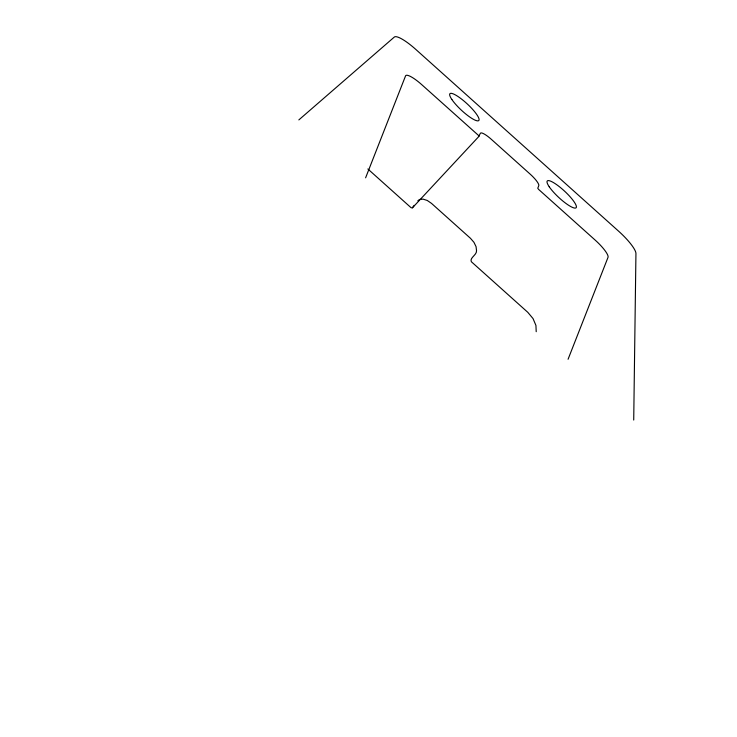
<?xml version="1.0" encoding="UTF-8"?>
<svg xmlns="http://www.w3.org/2000/svg" width="737" height="737" viewBox="0 0 737 737"><rect width="100%" height="100%" fill="white"/><g stroke="black" fill="none" stroke-linecap="round" stroke-linejoin="round"><path stroke-width="1.11" d="M633.719 420.044L635.939 253.592A26.237 5.721 42.9 0 0 618.583 231.16L415.668 49.305A26.237 5.721 42.9 0 0 394.332 37.043L298.844 119.91M365.607 177.82L405.543 75.92A19.678 4.284 42.9 0 1 421.822 84.727L478.995 135.866L480.367 133.351A13.119 2.856 42.9 0 1 491.22 139.229L530.152 174.116A13.119 2.856 42.9 0 1 538.765 185.696L537.761 188.257L538.627 189.418L595.081 240.013A19.678 4.284 42.9 0 1 608.007 257.379L568.07 359.269M367.864 168.985L410.988 207.631L412.223 207.981L414.212 205.365M412.48 207.779L479.363 135.921M417.851 200.768L419.491 199.497L423.02 199.119L427.248 200.455L431.504 203.384L470.446 238.281L473.937 242.298L476.056 246.655L476.535 250.617C477.014 254.928 469.331 257.858 471.339 261.718L527.793 312.322L533.026 318.559L535.928 325.413L536.214 331.696M549.203 186.737A19.678 4.284 42.9 0 0 574.648 208.074A19.678 4.284 42.9 0 0 561.207 188.193A19.678 4.284 42.9 0 0 549.203 186.737M451.864 99.495A19.678 4.284 42.9 0 0 477.309 120.84A19.678 4.284 42.9 0 0 463.877 100.951A19.678 4.284 42.9 0 0 451.864 99.495"/></g></svg>
